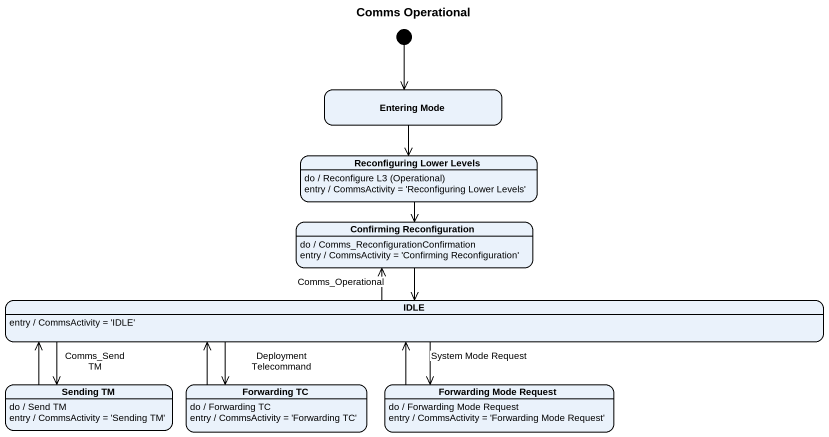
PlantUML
@startuml
title Comms Operational
hide empty description
state "Entering Mode" as Entering_Mode
state "Reconfiguring Lower Levels" as Reconfiguring_Lower_Levels
Reconfiguring_Lower_Levels : do / Reconfigure L3 (Operational)
Reconfiguring_Lower_Levels : entry / CommsActivity = 'Reconfiguring Lower Levels'
state "Confirming Reconfiguration" as Confirming_Reconfiguration
Confirming_Reconfiguration : do / Comms_ReconfigurationConfirmation
Confirming_Reconfiguration : entry / CommsActivity = 'Confirming Reconfiguration'
state IDLE
IDLE : entry / CommsActivity = 'IDLE'
state "Sending TM" as Sending_TM
Sending_TM : do / Send TM
Sending_TM : entry / CommsActivity = 'Sending TM'
state "Forwarding TC" as Forwarding_TC
Forwarding_TC : do / Forwarding TC
Forwarding_TC : entry / CommsActivity = 'Forwarding TC'
state "Forwarding Mode Request" as Forwarding_Mode_Request
Forwarding_Mode_Request : do / Forwarding Mode Request
Forwarding_Mode_Request : entry / CommsActivity = 'Forwarding Mode Request'
[*] --> Entering_Mode
Entering_Mode --> Reconfiguring_Lower_Levels
Reconfiguring_Lower_Levels --> Confirming_Reconfiguration
Confirming_Reconfiguration --> IDLE
IDLE -up-> Confirming_Reconfiguration : Comms_Operational
IDLE -left-> Sending_TM : Comms_Send TM
IDLE --> Forwarding_TC : Deployment Telecommand
IDLE --> Forwarding_Mode_Request : System Mode Request
Sending_TM -right-> IDLE
Forwarding_TC -up-> IDLE
Forwarding_Mode_Request -up-> IDLE
@enduml
